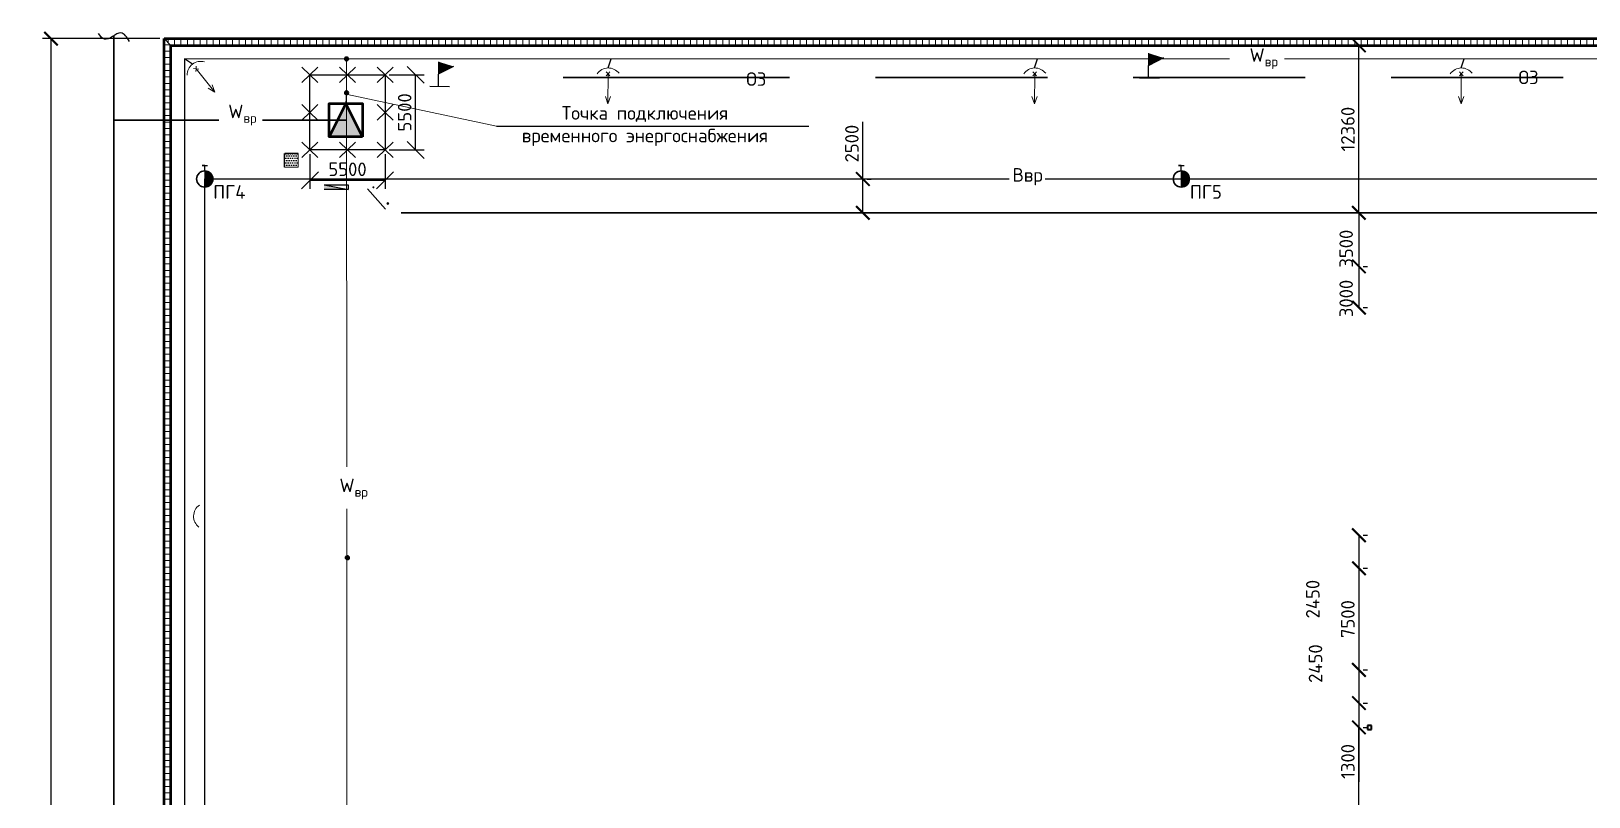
# Model space of a CAD drawing. Header units: millimetres. Extents: x -782 to 10910, y 3841 to 9763.
# Drawn here: x 1633.6 to 1863.6, y 7284.3 to 7397.4 of the extents above; entities that cross this region are included whole.
import ezdxf

# ---------------------------------------------------------------- set-up
doc = ezdxf.new("R2010")
doc.units = ezdxf.units.MM
doc.linetypes.add('DASHEDX2', pattern=[38.1, 25.4, -12.7])
doc.linetypes.add('штриховая2', pattern=[9.525, 6.35, -3.175])
doc.layers.add('1', color=7, linetype='Continuous')
doc.layers.add('Системный слой', color=7, linetype='Continuous')
for name, color, linetype, lineweight in [('1основная_05мм', 151, 'Continuous', 50), ('anker', 187, 'Continuous', 60), ('желтый', 2, 'Continuous', 30), ('красный', 1, 'Continuous', 30), ('Тонкая 0.3', 140, 'Continuous', 25)]:
    doc.layers.add(name, color=color, linetype=linetype, lineweight=lineweight)
doc.styles.add('2.5', font='isocpeur.ttf', dxfattribs={"height": 2})
doc.styles.add('Isocpeur', font='isocpeur.ttf')
doc.styles.get("Standard").update_dxf_attribs({"font": 'isocpeur.ttf'})
doc.dimstyles.new('Копия ISO-25 M1-200', dxfattribs={"dimtxt": 2, "dimasz": 2.5, "dimexe": 1.25, "dimexo": 0.625, "dimtad": 1, "dimlfac": 400, "dimtxsty": 'Standard', "dimblk": 'OBLIQUE', "dimcen": 2.5, "dimadec": 0, "dimazin": 0, "dimtfac": 1, "dimtmove": 0, "dimatfit": 3, "dimldrblk": 'NONE', "dimfxl": 1, "dimarcsym": 0})
doc.dimstyles.new('М500 стройгенп', dxfattribs={"dimtxt": 2, "dimasz": 2, "dimexe": 1.25, "dimexo": 0.625, "dimtad": 1, "dimlfac": 500, "dimtxsty": '2.5', "dimblk": 'ARCHTICK', "dimcen": 2.5, "dimadec": 0, "dimazin": 0, "dimtfac": 1, "dimtmove": 0, "dimatfit": 3, "dimfxl": 1, "dimarcsym": 0})
pattern_1 = [(180, (-526.49585, 4063.574), (-2e-16, -0.9525), [])]

# ---------------------------------------------------------------- blocks, each defined once
blk = doc.blocks.new('_OBLIQUE')
at = {"color": 0, "linetype": 'ByBlock'}
blk.add_line((-0.5, -0.5), (0.5, 0.5), dxfattribs=at)
blk = doc.blocks.new('*D680')
at = {"color": 0, "lineweight": -2, "transparency": 16777216}
for p, q in [((1674.74, 7379.25), (1674.74, 7374.15)), ((1685.83, 7379.25), (1685.83, 7374.15)), ((1674.74, 7375.4), (1685.83, 7375.4))]:
    blk.add_line(p, q, dxfattribs=at)
at = {"layer": 'Defpoints', "color": 0, "lineweight": -3, "transparency": 16777216}
for p in [(1674.74, 7379.88), (1685.83, 7379.88), (1685.83, 7375.4)]:
    blk.add_point(p, dxfattribs=at)
at = {"color": 0, "lineweight": -2, "transparency": 16777216, "xscale": 2.5, "yscale": 2.5, "zscale": 2.5, "rotation": 180}
blk.add_blockref('_OBLIQUE', (1674.74, 7375.4), dxfattribs=at)
at = {"color": 0, "lineweight": -2, "transparency": 16777216, "xscale": 2.5, "yscale": 2.5, "zscale": 2.5}
blk.add_blockref('_OBLIQUE', (1685.83, 7375.4), dxfattribs=at)
at = {"color": 0, "lineweight": 15, "transparency": 16777216, "insert": (1680.28, 7377.02), "char_height": 2, "attachment_point": 5}
blk.add_mtext('5500', dxfattribs=at)
blk = doc.blocks.new('_None')
blk = doc.blocks.new('*D681')
at = {"color": 0, "lineweight": -2, "transparency": 16777216}
for p, q in [((1686.45, 7390.97), (1691.59, 7390.97)), ((1690.34, 7379.88), (1690.34, 7390.97)), ((1686.45, 7379.88), (1691.59, 7379.88))]:
    blk.add_line(p, q, dxfattribs=at)
at = {"layer": 'Defpoints', "color": 0, "lineweight": -3, "transparency": 16777216}
for p in [(1685.83, 7390.97), (1690.34, 7390.97), (1685.83, 7379.88)]:
    blk.add_point(p, dxfattribs=at)
at = {"color": 0, "lineweight": -2, "transparency": 16777216, "xscale": 2.5, "yscale": 2.5, "zscale": 2.5}
for p, rotation in [((1690.34, 7390.97), 90), ((1690.34, 7379.88), 270)]:
    blk.add_blockref('_OBLIQUE', p, dxfattribs=dict(at, rotation=rotation))
at = {"color": 0, "lineweight": 15, "transparency": 16777216, "insert": (1688.72, 7385.42), "char_height": 2, "attachment_point": 5, "rotation": 90}
blk.add_mtext('5500', dxfattribs=at)
blk = doc.blocks.new('_ArchTick')
at = {"color": 0, "linetype": 'ByBlock', "const_width": 0.15}
blk.add_lwpolyline([(-0.5, -0.5), (0.5, 0.5)], dxfattribs=at)
blk = doc.blocks.new('*D664')
at = {"color": 0, "lineweight": -2, "transparency": 16777216}
for p, q in [((1829.65, 7222.58), (1829.65, 7294.58)), ((1830.27, 7294.58), (1830.9, 7294.58)), ((1830.27, 7222.58), (1830.9, 7222.58))]:
    blk.add_line(p, q, dxfattribs=at)
at = {"layer": 'Defpoints', "color": 0, "lineweight": -3, "transparency": 16777216}
for p in [(1829.65, 7294.58), (1829.65, 7294.58), (1829.65, 7222.58)]:
    blk.add_point(p, dxfattribs=at)
at = {"color": 0, "lineweight": -2, "transparency": 16777216, "xscale": 2, "yscale": 2, "zscale": 2}
for p, rotation in [((1829.65, 7294.58), 90), ((1829.65, 7222.58), 270)]:
    blk.add_blockref('_ArchTick', p, dxfattribs=dict(at, rotation=rotation))
at = {"color": 0, "lineweight": 20, "transparency": 16777216, "insert": (1828.02, 7258.58), "char_height": 2, "attachment_point": 5, "rotation": 90, "style": '2.5'}
blk.add_mtext('36000', dxfattribs=at)
blk = doc.blocks.new('*D665')
at = {"color": 0, "lineweight": -2, "transparency": 16777216}
for p, q in [((1829.65, 7370.58), (1829.65, 7362.68)), ((1830.27, 7370.58), (1830.9, 7370.58)), ((1830.27, 7362.68), (1830.9, 7362.68))]:
    blk.add_line(p, q, dxfattribs=at)
at = {"layer": 'Defpoints', "color": 0, "lineweight": -3, "transparency": 16777216}
for p in [(1829.65, 7370.58), (1829.65, 7362.68), (1829.65, 7362.68)]:
    blk.add_point(p, dxfattribs=at)
at = {"color": 0, "lineweight": -2, "transparency": 16777216, "xscale": 2, "yscale": 2, "zscale": 2}
for p, rotation in [((1829.65, 7370.58), 90), ((1829.65, 7362.68), 270)]:
    blk.add_blockref('_ArchTick', p, dxfattribs=dict(at, rotation=rotation))
at = {"color": 0, "lineweight": 20, "transparency": 16777216, "insert": (1827.77, 7365.29), "char_height": 2, "attachment_point": 5, "rotation": 90, "style": '2.5'}
blk.add_mtext('3500', dxfattribs=at)
blk = doc.blocks.new('*D666')
at = {"color": 0, "lineweight": -2, "transparency": 16777216}
for p, q in [((1829.65, 7362.68), (1829.65, 7356.58)), ((1830.27, 7362.68), (1830.9, 7362.68)), ((1830.27, 7356.58), (1830.9, 7356.58))]:
    blk.add_line(p, q, dxfattribs=at)
at = {"layer": 'Defpoints', "color": 0, "lineweight": -3, "transparency": 16777216}
for p in [(1829.65, 7362.68), (1829.65, 7356.58), (1829.65, 7356.58)]:
    blk.add_point(p, dxfattribs=at)
at = {"color": 0, "lineweight": -2, "transparency": 16777216, "xscale": 2, "yscale": 2, "zscale": 2}
for p, rotation in [((1829.65, 7362.68), 90), ((1829.65, 7356.58), 270)]:
    blk.add_blockref('_ArchTick', p, dxfattribs=dict(at, rotation=rotation))
at = {"color": 0, "lineweight": 20, "transparency": 16777216, "insert": (1827.77, 7357.94), "char_height": 2, "attachment_point": 5, "rotation": 90, "style": '2.5'}
blk.add_mtext('3000', dxfattribs=at)
blk = doc.blocks.new('*D667')
at = {"color": 0, "lineweight": -2, "transparency": 16777216}
for p, q in [((1829.65, 7322.97), (1829.65, 7318.08)), ((1830.27, 7322.97), (1830.9, 7322.97)), ((1830.27, 7318.08), (1830.9, 7318.08))]:
    blk.add_line(p, q, dxfattribs=at)
at = {"layer": 'Defpoints', "color": 0, "lineweight": -3, "transparency": 16777216}
for p in [(1829.65, 7322.97), (1829.65, 7318.08), (1829.65, 7318.08)]:
    blk.add_point(p, dxfattribs=at)
at = {"color": 0, "lineweight": -2, "transparency": 16777216, "xscale": 2, "yscale": 2, "zscale": 2}
for p, rotation in [((1829.65, 7322.97), 90), ((1829.65, 7318.08), 270)]:
    blk.add_blockref('_ArchTick', p, dxfattribs=dict(at, rotation=rotation))
at = {"color": 0, "lineweight": 20, "transparency": 16777216, "insert": (1822.84, 7313.53), "char_height": 2, "attachment_point": 5, "rotation": 90, "style": '2.5'}
blk.add_mtext('2450', dxfattribs=at)
blk = doc.blocks.new('*D668')
at = {"color": 0, "lineweight": -2, "transparency": 16777216}
for p, q in [((1829.65, 7318.08), (1829.65, 7303.08)), ((1830.27, 7318.08), (1830.9, 7318.08)), ((1830.27, 7303.08), (1830.9, 7303.08))]:
    blk.add_line(p, q, dxfattribs=at)
at = {"layer": 'Defpoints', "color": 0, "lineweight": -3, "transparency": 16777216}
for p in [(1829.65, 7318.08), (1829.65, 7303.08), (1829.65, 7303.08)]:
    blk.add_point(p, dxfattribs=at)
at = {"color": 0, "lineweight": -2, "transparency": 16777216, "xscale": 2, "yscale": 2, "zscale": 2}
for p, rotation in [((1829.65, 7318.08), 90), ((1829.65, 7303.08), 270)]:
    blk.add_blockref('_ArchTick', p, dxfattribs=dict(at, rotation=rotation))
at = {"color": 0, "lineweight": 20, "transparency": 16777216, "insert": (1828.02, 7310.58), "char_height": 2, "attachment_point": 5, "rotation": 90, "style": '2.5'}
blk.add_mtext('7500', dxfattribs=at)
blk = doc.blocks.new('*D669')
at = {"color": 0, "lineweight": -2, "transparency": 16777216}
for p, q in [((1829.65, 7303.08), (1829.65, 7298.18)), ((1830.27, 7303.08), (1830.9, 7303.08)), ((1830.27, 7298.18), (1830.9, 7298.18))]:
    blk.add_line(p, q, dxfattribs=at)
at = {"layer": 'Defpoints', "color": 0, "lineweight": -3, "transparency": 16777216}
for p in [(1829.65, 7303.08), (1829.65, 7298.18), (1829.65, 7298.18)]:
    blk.add_point(p, dxfattribs=at)
at = {"color": 0, "lineweight": -2, "transparency": 16777216, "xscale": 2, "yscale": 2, "zscale": 2}
for p, rotation in [((1829.65, 7303.08), 90), ((1829.65, 7298.18), 270)]:
    blk.add_blockref('_ArchTick', p, dxfattribs=dict(at, rotation=rotation))
at = {"color": 0, "lineweight": 20, "transparency": 16777216, "insert": (1823.24, 7304.01), "char_height": 2, "attachment_point": 5, "rotation": 90, "style": '2.5'}
blk.add_mtext('2450', dxfattribs=at)
blk = doc.blocks.new('*D670')
at = {"color": 0, "lineweight": -2, "transparency": 16777216}
for p, q in [((1829.65, 7298.18), (1829.65, 7294.58)), ((1830.27, 7298.18), (1830.9, 7298.18)), ((1829.65, 7294.58), (1829.65, 7286.53)), ((1830.27, 7294.58), (1830.9, 7294.58))]:
    blk.add_line(p, q, dxfattribs=at)
at = {"layer": 'Defpoints', "color": 0, "lineweight": -3, "transparency": 16777216}
for p in [(1829.65, 7298.18), (1829.65, 7294.58), (1829.65, 7294.58)]:
    blk.add_point(p, dxfattribs=at)
at = {"color": 0, "lineweight": -2, "transparency": 16777216, "xscale": 2, "yscale": 2, "zscale": 2}
for p, rotation in [((1829.65, 7298.18), 90), ((1829.65, 7294.58), 270)]:
    blk.add_blockref('_ArchTick', p, dxfattribs=dict(at, rotation=rotation))
at = {"color": 0, "lineweight": 20, "transparency": 16777216, "insert": (1828.02, 7289.56), "char_height": 2, "attachment_point": 5, "rotation": 90, "style": '2.5'}
blk.add_mtext('1300', dxfattribs=at)
blk = doc.blocks.new('*D671')
at = {"color": 0, "lineweight": -2, "transparency": 16777216}
for p, q in [((1829.65, 7370.58), (1829.65, 7395.31)), ((1830.27, 7395.31), (1830.9, 7395.31)), ((1830.27, 7370.58), (1830.9, 7370.58))]:
    blk.add_line(p, q, dxfattribs=at)
at = {"layer": 'Defpoints', "color": 0, "lineweight": -3, "transparency": 16777216}
for p in [(1829.65, 7395.31), (1829.65, 7395.31), (1829.65, 7370.58)]:
    blk.add_point(p, dxfattribs=at)
at = {"color": 0, "lineweight": -2, "transparency": 16777216, "xscale": 2, "yscale": 2, "zscale": 2}
for p, rotation in [((1829.65, 7395.31), 90), ((1829.65, 7370.58), 270)]:
    blk.add_blockref('_ArchTick', p, dxfattribs=dict(at, rotation=rotation))
at = {"color": 0, "lineweight": 20, "transparency": 16777216, "insert": (1828.02, 7382.95), "char_height": 2, "attachment_point": 5, "rotation": 90, "style": '2.5'}
blk.add_mtext('12360', dxfattribs=at)
blk = doc.blocks.new('*D722')
at = {"color": 0, "lineweight": -2, "transparency": 16777216}
for p, q in [((1652.57, 7396.31), (1635.25, 7396.31)), ((1636.5, 7122.37), (1636.5, 7396.31)), ((1652.57, 7122.37), (1635.25, 7122.37))]:
    blk.add_line(p, q, dxfattribs=at)
at = {"layer": 'Defpoints', "color": 0, "lineweight": -3, "transparency": 16777216}
for p in [(1636.5, 7396.31), (1653.2, 7396.31), (1653.2, 7122.37)]:
    blk.add_point(p, dxfattribs=at)
at = {"color": 0, "lineweight": -2, "transparency": 16777216, "xscale": 2, "yscale": 2, "zscale": 2}
for p, rotation in [((1636.5, 7396.31), 90), ((1636.5, 7122.37), 270)]:
    blk.add_blockref('_ArchTick', p, dxfattribs=dict(at, rotation=rotation))
at = {"color": 0, "lineweight": 20, "transparency": 16777216, "insert": (1634.87, 7259.34), "char_height": 2, "attachment_point": 5, "rotation": 90, "style": '2.5'}
blk.add_mtext('136000', dxfattribs=at)
blk = doc.blocks.new('*D728')
at = {"color": 0, "lineweight": -2, "transparency": 16777216}
for p, q in [((1756.39, 7375.58), (1756.39, 7384.03)), ((1756.39, 7370.59), (1756.39, 7375.58)), ((1757.02, 7375.58), (1757.64, 7375.58)), ((1757.02, 7370.59), (1757.64, 7370.59))]:
    blk.add_line(p, q, dxfattribs=at)
at = {"layer": 'Defpoints', "color": 0, "lineweight": -3, "transparency": 16777216}
for p in [(1756.39, 7375.58), (1756.39, 7375.58), (1756.39, 7370.59)]:
    blk.add_point(p, dxfattribs=at)
at = {"color": 0, "lineweight": -2, "transparency": 16777216, "xscale": 2, "yscale": 2, "zscale": 2}
for p, rotation in [((1756.39, 7375.58), 90), ((1756.39, 7370.59), 270)]:
    blk.add_blockref('_ArchTick', p, dxfattribs=dict(at, rotation=rotation))
at = {"color": 0, "lineweight": 25, "transparency": 16777216, "insert": (1754.77, 7380.81), "char_height": 2, "attachment_point": 5, "rotation": 90, "style": '2.5'}
blk.add_mtext('2500', dxfattribs=at)

msp = doc.modelspace()

# ---------------------------------------------------------------- hatches: boundary and pattern name
at = {"lineweight": 20}
h = msp.add_hatch(dxfattribs=at)
h.set_pattern_fill('ANSI31', color=256, scale=0.3, angle=135)
h.set_pattern_definition(pattern_1)
h.paths.add_polyline_path([(1654.199057, 7395.313074), (1653.199057, 7396.313074), (1653.199057, 7395.313074), (1653.199057, 7384.275523), (1654.199057, 7384.275523)])
h = msp.add_hatch(dxfattribs=at)
h.set_pattern_fill('ANSI31', color=256, scale=0.3, angle=45)
h.set_pattern_definition([(90, (-526.49585, 4063.574), (-0.9525, 2e-16), [])])
h.paths.add_polyline_path([(1984.791694, 7396.313074), (1983.791694, 7396.313074), (1653.199057, 7396.313074), (1654.199057, 7395.313074), (1983.791694, 7395.313074)])
h.paths.add_polyline_path([(1983.791694, 7123.37012), (1654.199057, 7123.37012), (1653.199057, 7122.37012), (1984.791694, 7122.37012)])
h = msp.add_hatch(dxfattribs=at)
h.set_pattern_fill('AR-CONC', color=256, scale=0.02)
h.set_pattern_definition([(50, (-526.4958, 4063.574), (3.6436934, -0.3187817), [0.381, -4.191]), (355, (-526.496, 4063.574), (-0.7048684, 3.821137), [0.3048, -3.3528117]), (100.45144, (-526.1922, 4063.5475), (2.938825, 3.502355), [0.3238002, -3.561805]), (46.1842, (-526.496, 4064.59), (5.421581, -0.8408466), [0.5715, -6.2865]), (96.63556, (-526.044, 4064.52), (4.748083, 4.9485225), [0.4857005, -5.342712]), (351.18415, (-526.496, 4064.59), (4.748083, 4.9485225), [0.457199, -5.029195]), (21, (-525.9878, 4064.336), (3.0322878, -2.045304), [0.381, -4.191]), (326, (-525.988, 4064.336), (1.2360406, 3.6837593), [0.3048, -3.3528]), (71.451445, (-525.735, 4064.1656), (4.2683284, 1.6384554), [0.3238002, -3.5617988]), (37.5, (-526.4958, 4063.574), (0.06177207, 1.69110078), [0, -3.31216, 0, -3.4036, 0, -3.3655]), (7.5, (-526.4958, 4063.574), (1.33639325, 2.0036115), [0, -1.94056, 0, -3.23596, 0, -1.2827]), (327.5, (-527.6287, 4063.574), (2.7118119, -0.1145749), [0, -1.27, 0, -3.9624, 0, -5.2578]), (317.5, (-528.1367, 4063.574), (2.9625836, 0.5085298), [0, -1.651, 0, -2.63144, 0, -3.7338])])
h.paths.add_polyline_path([(1960.400261, 7158.373147), (1959.400261, 7158.373147), (1959.400261, 7162.373137), (1960.400261, 7162.373137), (1960.400261, 7164.373137), (1959.400261, 7164.373137), (1959.400261, 7168.373127), (1960.400261, 7168.373127), (1960.400261, 7170.373127), (1959.400261, 7170.373127), (1959.400261, 7174.373117), (1960.400261, 7174.373117), (1960.400261, 7176.373117), (1959.400261, 7176.373117), (1959.400261, 7179.733106), (1960.400261, 7179.733106), (1960.400261, 7181.733106), (1959.400261, 7181.733106), (1959.400261, 7185.570306), (1957.400261, 7185.570306), (1957.400261, 7158.373147), (1938.689992, 7158.373147), (1938.689992, 7164.983412), (1957.400261, 7164.983412), (1957.400261, 7166.983412), (1954.889965, 7166.983412), (1954.889965, 7167.983297), (1952.889965, 7167.983354), (1952.889965, 7166.983412), (1949.489974, 7166.983412), (1949.489974, 7167.983412), (1947.489974, 7167.983412), (1947.489974, 7166.983412), (1944.089983, 7166.983412), (1944.089983, 7167.983412), (1942.089983, 7167.983412), (1942.089983, 7166.983412), (1938.689992, 7166.983412), (1938.689992, 7167.983412), (1936.689992, 7167.983412), (1936.689992, 7166.983412), (1936.689992, 7164.983412), (1936.689992, 7153.584232), (1938.689992, 7153.584232), (1938.689992, 7156.373147), (1957.400261, 7156.373147), (1957.400261, 7153.584232), (1959.400261, 7153.584232), (1959.400261, 7156.373147), (1960.400261, 7156.373147)])
h.paths.add_polyline_path([(1959.400261, 7187.783227), (1956.6542, 7187.783227), (1956.6542, 7190.520524), (1954.6542, 7190.520524), (1954.6542, 7185.783227), (1957.400261, 7185.783227), (1957.400261, 7185.570306), (1959.400261, 7185.570306)])
h.paths.add_polyline_path([(1956.6542, 7194.111291), (1954.6542, 7194.111291), (1954.6542, 7190.520524), (1956.6542, 7190.520524)])
h.paths.add_polyline_path([(1956.6542, 7243.452832), (1959.791694, 7243.452832), (1959.791694, 7245.452832), (1956.6542, 7245.452832), (1956.6542, 7256.8076), (1954.6542, 7255.214068), (1954.6542, 7236.667836), (1953.6542, 7236.667836), (1953.6542, 7234.667836), (1954.6542, 7234.667836), (1954.6542, 7230.893534), (1953.6542, 7230.893534), (1953.6542, 7229.409936), (1953.6542, 7228.893534), (1954.6542, 7228.893534), (1954.6542, 7225.138228), (1953.6542, 7225.138228), (1953.6542, 7223.809946), (1953.6542, 7223.138228), (1954.6542, 7223.138228), (1954.6542, 7194.111291), (1956.6542, 7194.111291)])
h.paths.add_polyline_path([(1956.6542, 7291.294027), (1954.6542, 7291.294027), (1954.6542, 7289.303258), (1956.6542, 7289.303258)])
h.paths.add_polyline_path([(1956.6542, 7293.284796), (1954.6542, 7293.284796), (1954.6542, 7291.294027), (1956.6542, 7291.294027)])
h.paths.add_polyline_path([(1956.6542, 7320.874698), (1954.6542, 7320.463117), (1954.6542, 7293.284796), (1956.6542, 7293.284796)])
h.paths.add_polyline_path([(1807.190108, 7161.308984), (1810.190103, 7161.308984), (1810.190103, 7164.18898), (1807.190108, 7164.18898)], flags=9)
h.paths.add_polyline_path([(1804.147597, 7351.525381), (1807.387591, 7351.525381), (1807.387591, 7354.405377), (1804.147597, 7354.405377)], flags=9)
h.paths.add_polyline_path([(1677.95175, 7355.868997), (1681.191745, 7355.868997), (1681.191745, 7358.748992), (1677.95175, 7358.748992)], flags=9)
h.paths.add_polyline_path([(1677.89175, 7161.308984), (1681.251745, 7161.308984), (1681.251745, 7164.18898), (1677.89175, 7164.18898)], flags=9)
h.paths.add_polyline_path([(1918.071309, 7161.308984), (1921.311303, 7161.308984), (1921.311303, 7164.18898), (1918.071309, 7164.18898)], flags=9)
h.paths.add_polyline_path([(1937.60699, 7355.868997), (1940.606985, 7355.868997), (1940.606985, 7358.748992), (1937.60699, 7358.748992)], flags=9)
h.paths.add_polyline_path([(1964.413058, 7188.485731), (1968.613058, 7188.485731), (1968.613058, 7193.285731), (1964.413058, 7193.285731)], flags=9)
h.paths.add_polyline_path([(1964.342784, 7192.541407), (1968.542784, 7192.541407), (1968.542784, 7197.341407), (1964.342784, 7197.341407)], flags=9)
h.paths.add_polyline_path([(1654.795872, 7251.42243), (1659.815872, 7251.42243), (1659.815872, 7257.035764), (1654.795872, 7257.035764)], flags=9)
h.paths.add_polyline_path([(1811.944643, 7390.640227), (1816.964643, 7390.640227), (1816.964643, 7396.25356), (1811.944643, 7396.25356)], flags=9)
h.paths.add_polyline_path([(1962.870656, 7286.16435), (1966.070656, 7286.16435), (1966.070656, 7290.96435), (1962.870656, 7290.96435)], flags=9)
h.paths.add_polyline_path([(1963.181496, 7289.121605), (1965.781496, 7289.121605), (1965.781496, 7293.921605), (1963.181496, 7293.921605)], flags=9)
h.paths.add_polyline_path([(1963.034785, 7292.034938), (1965.634785, 7292.034938), (1965.634785, 7296.834938), (1963.034785, 7296.834938)], flags=9)
h.paths.add_polyline_path([(1942.492271, 7229.324698), (1945.852266, 7229.324698), (1945.852266, 7232.204693), (1942.492271, 7232.204693)], flags=9)
h.paths.add_polyline_path([(1942.492271, 7189.193472), (1945.972266, 7189.193472), (1945.972266, 7192.073468), (1942.492271, 7192.073468)], flags=9)
h.paths.add_polyline_path([(1973.882916, 7189.193472), (1977.242911, 7189.193472), (1977.242911, 7192.073468), (1973.882916, 7192.073468)], flags=9)
h.paths.add_polyline_path([(1932.234185, 7376.033857), (1934.274181, 7376.033857), (1934.274181, 7378.913852), (1932.234185, 7378.913852)], flags=9)
h.paths.add_polyline_path([(1965.982816, 7269.861817), (1968.022813, 7269.861817), (1968.022813, 7272.741812), (1965.982816, 7272.741812)], flags=9)
h.paths.add_polyline_path([(1965.551475, 7232.361), (1967.591472, 7232.361), (1967.591472, 7235.240995), (1965.551475, 7235.240995)], flags=9)
h.paths.add_polyline_path([(1946.973113, 7172.760368), (1948.53311, 7172.760368), (1948.53311, 7175.640363), (1946.973113, 7175.640363)], flags=25)
h.paths.add_polyline_path([(1936.554034, 7173.064081), (1937.994032, 7173.064081), (1937.994032, 7175.944076), (1936.554034, 7175.944076)], flags=9)
h.paths.add_polyline_path([(1941.573122, 7172.760368), (1943.133119, 7172.760368), (1943.133119, 7175.640363), (1941.573122, 7175.640363)], flags=25)
h.paths.add_polyline_path([(1958.873845, 7345.535297), (1960.673842, 7345.535297), (1960.673842, 7348.415292), (1958.873845, 7348.415292)], flags=9)
h.paths.add_polyline_path([(1965.537078, 7179.720579), (1966.977076, 7179.720579), (1966.977076, 7182.600574), (1965.537078, 7182.600574)], flags=9)
h.paths.add_polyline_path([(1953.563847, 7372.918375), (1955.723843, 7372.918375), (1955.723843, 7375.798371), (1953.563847, 7375.798371)], flags=9)
h.paths.add_polyline_path([(1947.441918, 7257.079001), (1949.481915, 7257.079001), (1949.481915, 7259.958996), (1947.441918, 7259.958996)], flags=9)
h.paths.add_polyline_path([(1943.305479, 7377.279764), (1945.345476, 7377.279764), (1945.345476, 7380.159759), (1943.305479, 7380.159759)], flags=9)
h.paths.add_polyline_path([(1950.187173, 7223.653047), (1951.627171, 7223.653047), (1951.627171, 7226.533043), (1950.187173, 7226.533043)], flags=9)
h.paths.add_polyline_path([(1966.129193, 7156.847942), (1967.329191, 7156.847942), (1967.329191, 7159.727938), (1966.129193, 7159.727938)], flags=9)
h.paths.add_polyline_path([(1959.858681, 7331.745683), (1961.298678, 7331.745683), (1961.298678, 7334.625678), (1959.858681, 7334.625678)], flags=9)
h.paths.add_polyline_path([(1945.243661, 7345.849272), (1947.283657, 7345.849272), (1947.283657, 7348.729267), (1945.243661, 7348.729267)], flags=9)
h.paths.add_polyline_path([(1945.404999, 7329.565006), (1947.444995, 7329.565006), (1947.444995, 7332.445002), (1945.404999, 7332.445002)], flags=9)
h.paths.add_polyline_path([(1945.48236, 7340.617661), (1946.922358, 7340.617661), (1946.922358, 7343.497657), (1945.48236, 7343.497657)], flags=9)
h.paths.add_polyline_path([(1957.279022, 7138.002398), (1958.71902, 7138.002398), (1958.71902, 7140.882393), (1957.279022, 7140.882393)], flags=9)
h.paths.add_polyline_path([(1965.898262, 7168.932042), (1967.09826, 7168.932042), (1967.09826, 7171.812037), (1965.898262, 7171.812037)], flags=9)
h.paths.add_polyline_path([(1966.129193, 7162.847932), (1967.329191, 7162.847932), (1967.329191, 7165.727928), (1966.129193, 7165.727928)], flags=9)
h.paths.add_polyline_path([(1965.537078, 7174.320588), (1966.977076, 7174.320588), (1966.977076, 7177.200583), (1965.537078, 7177.200583)], flags=9)
h.paths.add_polyline_path([(1952.32059, 7173.420682), (1954.360586, 7173.420682), (1954.360586, 7176.300677), (1952.32059, 7176.300677)], flags=25)
h.paths.add_polyline_path([(1950.187173, 7234.853029), (1951.627171, 7234.853029), (1951.627171, 7237.733024), (1950.187173, 7237.733024)], flags=9)
h.paths.add_polyline_path([(1950.187173, 7229.253038), (1951.627171, 7229.253038), (1951.627171, 7232.133033), (1950.187173, 7232.133033)], flags=9)
h.paths.add_polyline_path([(1954.6542, 7289.303258), (1954.6542, 7255.214068), (1956.6542, 7256.8076), (1956.6542, 7289.303258)])
at = {"lineweight": 25}
h = msp.add_hatch(color=1, dxfattribs=at)
h.paths.add_polyline_path([(1680.140962, 7393.592057, 0.4142135624), (1679.861932, 7393.313027, 0.4142135624), (1680.140962, 7393.033997)])
h.paths.add_polyline_path([(1680.140962, 7393.592057), (1680.140962, 7393.033997, 0.4142135624), (1680.419992, 7393.313027, 0.4142135624)])
h = msp.add_hatch(color=1, dxfattribs=at)
h.paths.add_polyline_path([(1680.140962, 7388.606089, 0.4142135624), (1679.861932, 7388.327058, 0.4142135624), (1680.140962, 7388.048028)])
h.paths.add_polyline_path([(1680.140962, 7388.606089), (1680.140962, 7388.048028, 0.4142135624), (1680.419992, 7388.327058, 0.4142135624)])
at = {"lineweight": 20}
h = msp.add_hatch(dxfattribs=at)
h.set_pattern_fill('ANSI31', color=256, scale=0.3, angle=135)
h.set_pattern_definition(pattern_1)
h.paths.add_polyline_path([(1654.199057, 7384.275523), (1653.199057, 7384.275523), (1653.199057, 7367.372073), (1654.199057, 7367.372073)])
h = msp.add_hatch(dxfattribs=at)
h.set_pattern_fill('ANSI31', color=256, scale=0.3, angle=135)
h.set_pattern_definition(pattern_1)
h.paths.add_polyline_path([(1654.199057, 7384.275523), (1653.199057, 7384.275523), (1653.199057, 7354.415706), (1654.199057, 7354.415706)])
at = {"lineweight": 25}
h = msp.add_hatch(color=256, dxfattribs=at)
h.dxf.hatch_style = 1
h.paths.add_polyline_path([(1660.399055, 7375.584232, 0.4142135624), (1659.199057, 7376.78423), (1659.199057, 7374.384234, 0.4142135624)])
h = msp.add_hatch(color=256, dxfattribs=at)
h.dxf.hatch_style = 1
h.paths.add_polyline_path([(1804.62523, 7375.584232, 0.4142135624), (1803.425232, 7376.78423), (1803.425232, 7374.384234, 0.4142135624)])
msp.add_hatch(color=7).paths.add_polyline_path([(1680.358413, 7374.024315), (1676.830059, 7374.729986), (1676.830059, 7374.024315)])
at = {"lineweight": 20}
for points in [[(1684.218593, 7374.238571, 1), (1684.006121, 7374.477853, 1)], [(1686.343305, 7371.845756, 1), (1686.130834, 7372.085038, 1)]]:
    msp.add_hatch(color=7, dxfattribs=at).paths.add_polyline_path(points)
h = msp.add_hatch(dxfattribs=at)
h.set_pattern_fill('ANSI31', color=256, scale=0.3, angle=135)
h.set_pattern_definition(pattern_1)
h.paths.add_polyline_path([(1654.199057, 7367.372073), (1653.199057, 7367.372073), (1653.199057, 7361.96293), (1654.199057, 7361.96293)])
h = msp.add_hatch(dxfattribs=at)
h.set_pattern_fill('ANSI31', color=256, scale=0.3, angle=135)
h.set_pattern_definition(pattern_1)
h.paths.add_polyline_path([(1654.199057, 7354.689423), (1653.199057, 7354.689423), (1653.199057, 7352.246757), (1654.199057, 7352.246757)])
h = msp.add_hatch(dxfattribs=at)
h.set_pattern_fill('ANSI31', color=256, scale=0.3, angle=135)
h.set_pattern_definition(pattern_1)
h.paths.add_polyline_path([(1654.199057, 7352.696233), (1653.199057, 7352.696233), (1653.199057, 7258.16773), (1654.199057, 7258.16773)])
at = {"lineweight": 25}
h = msp.add_hatch(color=1, dxfattribs=at)
h.paths.add_polyline_path([(1680.259246, 7319.932999, 0.4142135624), (1679.980216, 7319.653969, 0.4142135624), (1680.259246, 7319.374938)])
h.paths.add_polyline_path([(1680.259246, 7319.932999), (1680.259246, 7319.374938, 0.4142135624), (1680.538277, 7319.653969, 0.4142135624)])
at = {"layer": '1основная_05мм'}
msp.add_hatch(color=1, dxfattribs=at).paths.add_polyline_path([(1680.033104, 7386.739518), (1677.569108, 7381.811527), (1682.4971, 7381.811527)])
at = {"layer": 'Системный слой', "lineweight": 25}
h = msp.add_hatch(dxfattribs=at)
h.set_pattern_fill('DOTS', scale=0.213333, style=0)
h.set_pattern_definition([(0, (680.3991, 7397.94834), (0.16933305, 0.3386661), [0, -0.3386661])])
h.paths.add_polyline_path([(1672.982982, 7379.365198), (1672.982982, 7377.336745), (1670.954529, 7377.336745), (1670.954529, 7379.365198), (1671.358584, 7379.365198)])
at = {"layer": 'Тонкая 0.3', "ltscale": 5}
for points in [[(1798.616861, 7394.150041), (1798.603133, 7392.358854), (1800.790282, 7393.472086)], [(1693.762811, 7392.890987), (1693.749083, 7391.0998), (1695.936233, 7392.213033)]]:
    msp.add_hatch(color=7, dxfattribs=at).paths.add_polyline_path(points)

# ---------------------------------------------------------------- linework, layer by layer
at = {"color": 1, "lineweight": 30}
msp.add_line((1645.780243, 7396.76648), (1645.780243, 7118.948674), dxfattribs=at)
at = {"lineweight": 50}
for p, q in [((1653.199057, 7395.313074), (1653.199057, 7396.313074)), ((1653.199057, 7396.313074), (1983.791694, 7396.313074)), ((1653.199057, 7153.584719), (1653.199057, 7395.313074))]:
    msp.add_line(p, q, dxfattribs=at)
at = {"lineweight": 20}
for p, q in [((1654.199057, 7395.313074), (1653.199057, 7396.313074)), ((1702.295804, 7383.397922), (1680.281235, 7388.08585)), ((1672.982982, 7377.336745), (1672.982982, 7379.365198)), ((1670.954529, 7377.336745), (1672.982982, 7377.336745))]:
    msp.add_line(p, q, dxfattribs=at)
at = {"color": 1, "lineweight": 25}
for p, q in [((1656.199057, 7393.313074), (1656.205564, 7257.533211)), ((1657.376847, 7392.544623), (1656.199057, 7393.313027)), ((1718.756114, 7391.978322), (1719.199057, 7393.313027)), ((1781.756114, 7391.978369), (1782.199057, 7393.313074)), ((1844.756114, 7391.978369), (1845.199057, 7393.313074)), ((1680.140962, 7388.327058), (1680.033104, 7386.739518))]:
    msp.add_line(p, q, dxfattribs=at)
at = {"color": 240, "lineweight": 20, "true_color": 0xed1f24}
for p, q in [((1656.199057, 7393.313074), (1719.199057, 7393.313074)), ((1810.514422, 7393.313027), (1656.199057, 7393.313027)), ((1680.140962, 7388.327058), (1680.140962, 7393.313027)), ((1981.791694, 7393.313027), (1818.66911, 7393.313027)), ((1680.140962, 7388.048028), (1680.171787, 7333.072149)), ((1680.175273, 7326.854576), (1680.251454, 7190.986372)), ((1680.175273, 7326.854576), (1680.251454, 7190.986372))]:
    msp.add_line(p, q, dxfattribs=at)
at = {"color": 7, "lineweight": 25}
for p, q in [((1674.737389, 7379.879169), (1674.737389, 7390.967151)), ((1674.737389, 7390.967151), (1685.825371, 7390.967151)), ((1685.825371, 7390.967151), (1685.825371, 7379.879169)), ((1702.295804, 7383.397922), (1748.409051, 7383.397922)), ((1685.825371, 7379.879169), (1674.737389, 7379.879169))]:
    msp.add_line(p, q, dxfattribs=at)
at = {"linetype": 'штриховая2', "lineweight": 30, "ltscale": 4}
for p, q in [((1712.135747, 7390.584232), (1720.135747, 7390.584232)), ((1720.135747, 7390.584232), (1911.742956, 7390.543775))]:
    msp.add_line(p, q, dxfattribs=at)
at = {"color": 240, "lineweight": 30, "true_color": 0xed1f24}
for p, q in [((1661.277282, 7384.275523), (1645.780243, 7384.275523)), ((1680.033104, 7384.275523), (1667.748666, 7384.275523))]:
    msp.add_line(p, q, dxfattribs=at)
at = {"lineweight": 25}
for p, q in [((1672.982982, 7379.365198), (1671.009457, 7379.365198)), ((1659.199057, 7377.584229), (1658.799057, 7377.584229)), ((1658.799057, 7377.584229), (1659.599056, 7377.584229)), ((1659.199057, 7376.78423), (1659.199057, 7377.584229)), ((1659.199057, 7376.78423), (1659.199057, 7374.384234)), ((1803.425232, 7377.584229), (1803.025233, 7377.584229)), ((1803.025233, 7377.584229), (1803.825232, 7377.584229)), ((1803.425232, 7376.78423), (1803.425232, 7377.584229)), ((1803.425232, 7376.78423), (1803.425232, 7374.384234))]:
    msp.add_line(p, q, dxfattribs=at)
at = {"color": 5, "lineweight": 25}
for p, q in [((1659.199057, 7370.584232), (1659.199057, 7375.584232)), ((1659.199057, 7375.584232), (1778.003388, 7375.584232)), ((1783.311185, 7375.584232), (1896.281936, 7375.584232)), ((1659.199057, 7207.272238), (1659.199057, 7370.584232))]:
    msp.add_line(p, q, dxfattribs=at)
at = {"color": 7}
for p, q in [((1676.830059, 7374.729986), (1680.358413, 7374.729986)), ((1676.830059, 7374.729986), (1680.358413, 7374.024315)), ((1680.358413, 7374.024315), (1676.830059, 7374.024315)), ((1680.358413, 7374.729986), (1680.358413, 7374.024315))]:
    msp.add_line(p, q, dxfattribs=at)
at = {"color": 7, "lineweight": 30}
msp.add_line((1683.248564, 7374.126136), (1685.904455, 7371.135117), dxfattribs=at)
at = {"lineweight": 30}
msp.add_line((1688.199057, 7370.584232), (1919.146265, 7370.590803), dxfattribs=at)
at = {"lineweight": 40}
for p, q in [((1831.499057, 7294.884232), (1830.899057, 7294.884232)), ((1830.899057, 7294.884232), (1830.899057, 7294.284232)), ((1830.899057, 7294.284232), (1831.499057, 7294.284232)), ((1831.499057, 7294.284232), (1831.499057, 7294.884232))]:
    msp.add_line(p, q, dxfattribs=at)
at = {"lineweight": 50}
msp.add_lwpolyline([(1654.199057, 7153.584719), (1654.199057, 7395.313074), (1983.791694, 7395.313074), (1983.791694, 7370.584232)], dxfattribs=at)
at = {"color": 1, "lineweight": 30}
for centre in [(1680.140962, 7393.313027), (1680.140962, 7388.327058), (1680.259246, 7319.653969)]:
    msp.add_circle(centre, 0.27903, dxfattribs=at)
at = {"color": 7, "lineweight": 20}
msp.add_circle((1686.237069, 7371.965397), 0.16, dxfattribs=at)
at = {"lineweight": 25}
msp.add_spline([(1648.07153, 7395.895709), (1646.803526, 7397.163713), (1644.3779, 7396.222012), (1643.50842, 7397.091492)], degree=3, dxfattribs=at)
at = {"layer": '1основная_05мм', "color": 1}
for p, q in [((1680.033104, 7386.739518), (1677.569108, 7381.811527)), ((1682.4971, 7381.811527), (1680.033104, 7386.739518))]:
    msp.add_line(p, q, dxfattribs=at)
msp.add_lwpolyline([(1682.4971, 7381.811527), (1677.569108, 7381.811527), (1677.569108, 7386.739518), (1682.4971, 7386.739518)], close=True, dxfattribs=at)
at = {"layer": 'anker', "color": 7, "lineweight": 25}
for p, q in [((1674.737389, 7390.967151), (1673.553632, 7392.106835)), ((1674.737389, 7390.967151), (1675.921146, 7392.106836)), ((1680.28138, 7390.967151), (1679.097623, 7392.106835)), ((1680.28138, 7390.967151), (1681.465136, 7392.106836)), ((1685.825371, 7390.967151), (1684.641614, 7392.106835)), ((1685.825371, 7390.967151), (1687.009127, 7392.106836)), ((1674.737389, 7390.967151), (1673.553632, 7389.827466)), ((1674.737389, 7390.967151), (1675.921146, 7389.827467)), ((1680.28138, 7390.967151), (1679.097623, 7389.827466)), ((1680.28138, 7390.967151), (1681.465137, 7389.827467)), ((1685.825371, 7390.967151), (1684.641614, 7389.827466)), ((1685.825371, 7390.967151), (1687.009128, 7389.827467)), ((1674.737389, 7385.42316), (1673.553632, 7386.562845)), ((1674.737389, 7385.42316), (1673.553632, 7384.283475)), ((1674.737389, 7385.42316), (1675.921146, 7386.562845)), ((1674.737389, 7385.42316), (1675.921146, 7384.283476)), ((1685.825371, 7385.42316), (1684.641614, 7386.562845)), ((1685.825371, 7385.42316), (1684.641614, 7384.283475)), ((1685.825371, 7385.42316), (1687.009127, 7386.562845)), ((1685.825371, 7385.42316), (1687.009128, 7384.283476)), ((1674.737389, 7379.879169), (1673.553632, 7381.018854)), ((1674.737389, 7379.879169), (1675.921146, 7381.018854)), ((1680.28138, 7379.879169), (1679.097623, 7381.018854)), ((1680.28138, 7379.879169), (1681.465136, 7381.018854)), ((1685.825371, 7379.879169), (1684.641614, 7381.018854)), ((1685.825371, 7379.879169), (1687.009127, 7381.018854)), ((1674.737389, 7379.879169), (1673.553632, 7378.739485)), ((1674.737389, 7379.879169), (1675.921146, 7378.739485)), ((1680.28138, 7379.879169), (1679.097623, 7378.739485)), ((1680.28138, 7379.879169), (1681.465137, 7378.739485)), ((1685.825371, 7379.879169), (1684.641614, 7378.739485)), ((1685.825371, 7379.879169), (1687.009128, 7378.739485))]:
    msp.add_line(p, q, dxfattribs=at)
at = {"layer": 'желтый', "color": 5}
for centre in [(1659.199057, 7375.584232), (1803.425232, 7375.584232)]:
    msp.add_circle(centre, 1.199998, dxfattribs=at)
at = {"layer": 'красный', "color": 1, "lineweight": 20}
for p, q in [((1657.913391, 7391.850799), (1657.520401, 7391.913553)), ((1657.913391, 7391.850799), (1657.892833, 7391.453362)), ((1657.913391, 7391.850799), (1657.933948, 7392.248237)), ((1657.913391, 7391.850799), (1658.30638, 7391.788045)), ((1657.913391, 7391.850799), (1660.687682, 7388.422776)), ((1660.687682, 7388.422776), (1660.314475, 7389.479186)), ((1718.768431, 7391.101328), (1718.500041, 7390.807481)), ((1718.768431, 7391.101328), (1718.504828, 7391.399477)), ((1718.768431, 7391.101328), (1718.732774, 7386.691479)), ((1718.768431, 7391.101328), (1719.036821, 7391.395175)), ((1718.768431, 7391.101328), (1719.032034, 7390.803179)), ((1781.768431, 7391.101374), (1781.500041, 7390.807527)), ((1781.768431, 7391.101374), (1781.504828, 7391.399523)), ((1781.768431, 7391.101374), (1781.732774, 7386.691526)), ((1781.768431, 7391.101374), (1782.036821, 7391.395221)), ((1781.768431, 7391.101374), (1782.032034, 7390.803226)), ((1844.768431, 7391.101374), (1844.500041, 7390.807527)), ((1844.768431, 7391.101374), (1844.504828, 7391.399523)), ((1844.768431, 7391.101374), (1844.732774, 7386.691526)), ((1844.768431, 7391.101374), (1845.036821, 7391.395221)), ((1844.768431, 7391.101374), (1845.032034, 7390.803226)), ((1659.710206, 7388.990153), (1660.687682, 7388.422776)), ((1718.732774, 7386.691479), (1718.36685, 7387.750435)), ((1719.144189, 7387.744149), (1718.732774, 7386.691479)), ((1781.732774, 7386.691526), (1781.36685, 7387.750481)), ((1782.144189, 7387.744196), (1781.732774, 7386.691526)), ((1844.732774, 7386.691526), (1844.36685, 7387.750481)), ((1845.144189, 7387.744196), (1844.732774, 7386.691526))]:
    msp.add_line(p, q, dxfattribs=at)
for centre, start, end in [((1658.602838, 7390.940384), 73.79426111, 180.98128191), ((1718.796007, 7389.959649), 37.53861683, 144.72563763), ((1781.796007, 7389.959695), 37.53861683, 144.72563763), ((1844.796007, 7389.959695), 37.53861683, 144.72563763), ((1659.565276, 7325.773166), 125.27436237, 232.46138317)]:
    msp.add_arc(centre, 2.019068, start, end, dxfattribs=at)
at = {"layer": 'Системный слой', "color": 7, "lineweight": 25}
msp.add_line((1670.954529, 7377.336745), (1670.954529, 7379.365198), dxfattribs=at)
at = {"layer": 'Тонкая 0.3', "color": 7, "ltscale": 5}
for p, q in [((1798.589405, 7390.567667), (1798.616861, 7394.150041)), ((1693.735355, 7389.308613), (1693.762811, 7392.890987)), ((1695.936233, 7392.213033), (1693.749083, 7391.0998)), ((1800.790282, 7393.472086), (1798.603133, 7392.358854)), ((1692.41756, 7389.27851), (1695.352496, 7389.256017)), ((1797.271609, 7390.537564), (1800.206546, 7390.515071))]:
    msp.add_line(p, q, dxfattribs=at)

# ---------------------------------------------------------------- texts
at = {"color": 7, "linetype": 'DASHEDX2', "lineweight": 20, "insert": (1724.207254, 7383.397922), "char_height": 2, "width": 44.83939673, "attachment_point": 5, "style": 'Isocpeur'}
msp.add_mtext('\\pxqc;Точка подключения \\Pвременного энергоснабжения', dxfattribs=at)
at = {"lineweight": 40, "char_height": 2, "width": 15.99997333, "attachment_point": 5, "style": 'Isocpeur'}
for s, insert in [('ПГ4', (1662.82511, 7373.672621)), ('ПГ5', (1807.051286, 7373.672621))]:
    msp.add_mtext(s, dxfattribs=dict(at, insert=insert))
at = {"layer": '1', "char_height": 2, "width": 335.51997649, "attachment_point": 1, "style": 'Isocpeur'}
for s, insert in [('\\A1;W{\\H0.7x;\\S^ вр;}', (1813.502403, 7394.896893)), ('ОЗ', (1853.218854, 7391.589256)), ('ОЗ', (1739.16605, 7391.346092)), ('\\A1;W{\\H0.7x;\\S^ вр;}', (1662.670554, 7386.559701)), ('\\A1;Ввр', (1778.485623, 7377.187707)), ('\\A1;W{\\H0.7x;\\S^ вр;}', (1679.094264, 7331.328879))]:
    msp.add_mtext(s, dxfattribs=dict(at, insert=insert))

# ---------------------------------------------------------------- dimensions: what is measured, and where the dimension line sits
at = {"lineweight": 20}
for base, p1, p2, angle, text, picture, middle in [((1636.495261, 7396.313074), (1653.199057, 7122.37012), (1653.199057, 7396.313074), 90, '136000', '*D722', (1634.870261, 7259.341597)), ((1829.648851, 7395.313074), (1829.648851, 7370.584232), (1829.648851, 7395.313074), 90, '12360', '*D671', (1828.023851, 7382.948653)), ((1829.648851, 7294.584232), (1829.648851, 7298.184232), (1829.648851, 7294.584232), 270, '1300', '*D670', (1828.023851, 7289.559232))]:
    dim = msp.add_linear_dim(base=base, p1=p1, p2=p2, angle=angle, text=text, dimstyle='М500 стройгенп', dxfattribs=at)
    dim.commit()
    dim.dimension.update_dxf_attribs({"geometry": picture, "text_midpoint": middle})
at = {"lineweight": 15}
dim = msp.add_linear_dim(base=(1690.343792, 7390.967151), p1=(1685.825371, 7379.879169), p2=(1685.825371, 7390.967151), angle=90, text='5500', dimstyle='Копия ISO-25 M1-200', dxfattribs=at)
dim.commit()
dim.dimension.update_dxf_attribs({"geometry": '*D681', "text_midpoint": (1688.718792, 7385.42316)})
at = {"lineweight": 25}
dim = msp.add_linear_dim(base=(1756.391081, 7375.584232), p1=(1756.391081, 7370.586172), p2=(1756.391081, 7375.584232), angle=90, text='2500', dimstyle='М500 стройгенп', dxfattribs=at)
dim.commit()
dim.dimension.update_dxf_attribs({"geometry": '*D728', "text_midpoint": (1754.766081, 7380.809232)})
at = {"lineweight": 15}
dim = msp.add_linear_dim(base=(1685.825371, 7375.397501), p1=(1674.737389, 7379.879169), p2=(1685.825371, 7379.879169), text='5500', dimstyle='Копия ISO-25 M1-200', dxfattribs=at)
dim.commit()
dim.dimension.update_dxf_attribs({"geometry": '*D680', "text_midpoint": (1680.28138, 7377.022501)})
at = {"lineweight": 20}
for base, p1, p2, text, picture, middle in [((1829.648851, 7362.684232), (1829.648851, 7370.584232), (1829.648851, 7362.684232), '3500', '*D665', (1827.773851, 7365.286632)), ((1829.648851, 7356.584232), (1829.648851, 7362.684232), (1829.648851, 7356.584232), '3000', '*D666', (1827.773851, 7357.93813)), ((1829.648851, 7318.084232), (1829.648851, 7322.972176), (1829.648851, 7318.084232), '2450', '*D667', (1822.844331, 7313.530292)), ((1829.648851, 7298.184232), (1829.648851, 7303.084232), (1829.648851, 7298.184232), '2450', '*D669', (1823.238329, 7304.005898))]:
    dim = msp.add_linear_dim(base=base, p1=p1, p2=p2, angle=270, text=text, dimstyle='М500 стройгенп', override={"dimtmove": 2}, dxfattribs=at)
    dim.commit()
    dim.dimension.update_dxf_attribs({"geometry": picture, "text_midpoint": middle, "dimtype": 160})
for base, p1, p2, angle, picture, middle in [((1829.648851, 7303.084232), (1829.648851, 7318.084232), (1829.648851, 7303.084232), 270, '*D668', (1828.023851, 7310.584232)), ((1829.648851, 7294.584232), (1829.648851, 7222.584232), (1829.648851, 7294.584232), 90, '*D664', (1828.023851, 7258.584232))]:
    dim = msp.add_linear_dim(base=base, p1=p1, p2=p2, angle=angle, dimstyle='М500 стройгенп', dxfattribs=at)
    dim.commit()
    dim.dimension.update_dxf_attribs({"geometry": picture, "text_midpoint": middle})

doc.saveas('drawing.dxf')
